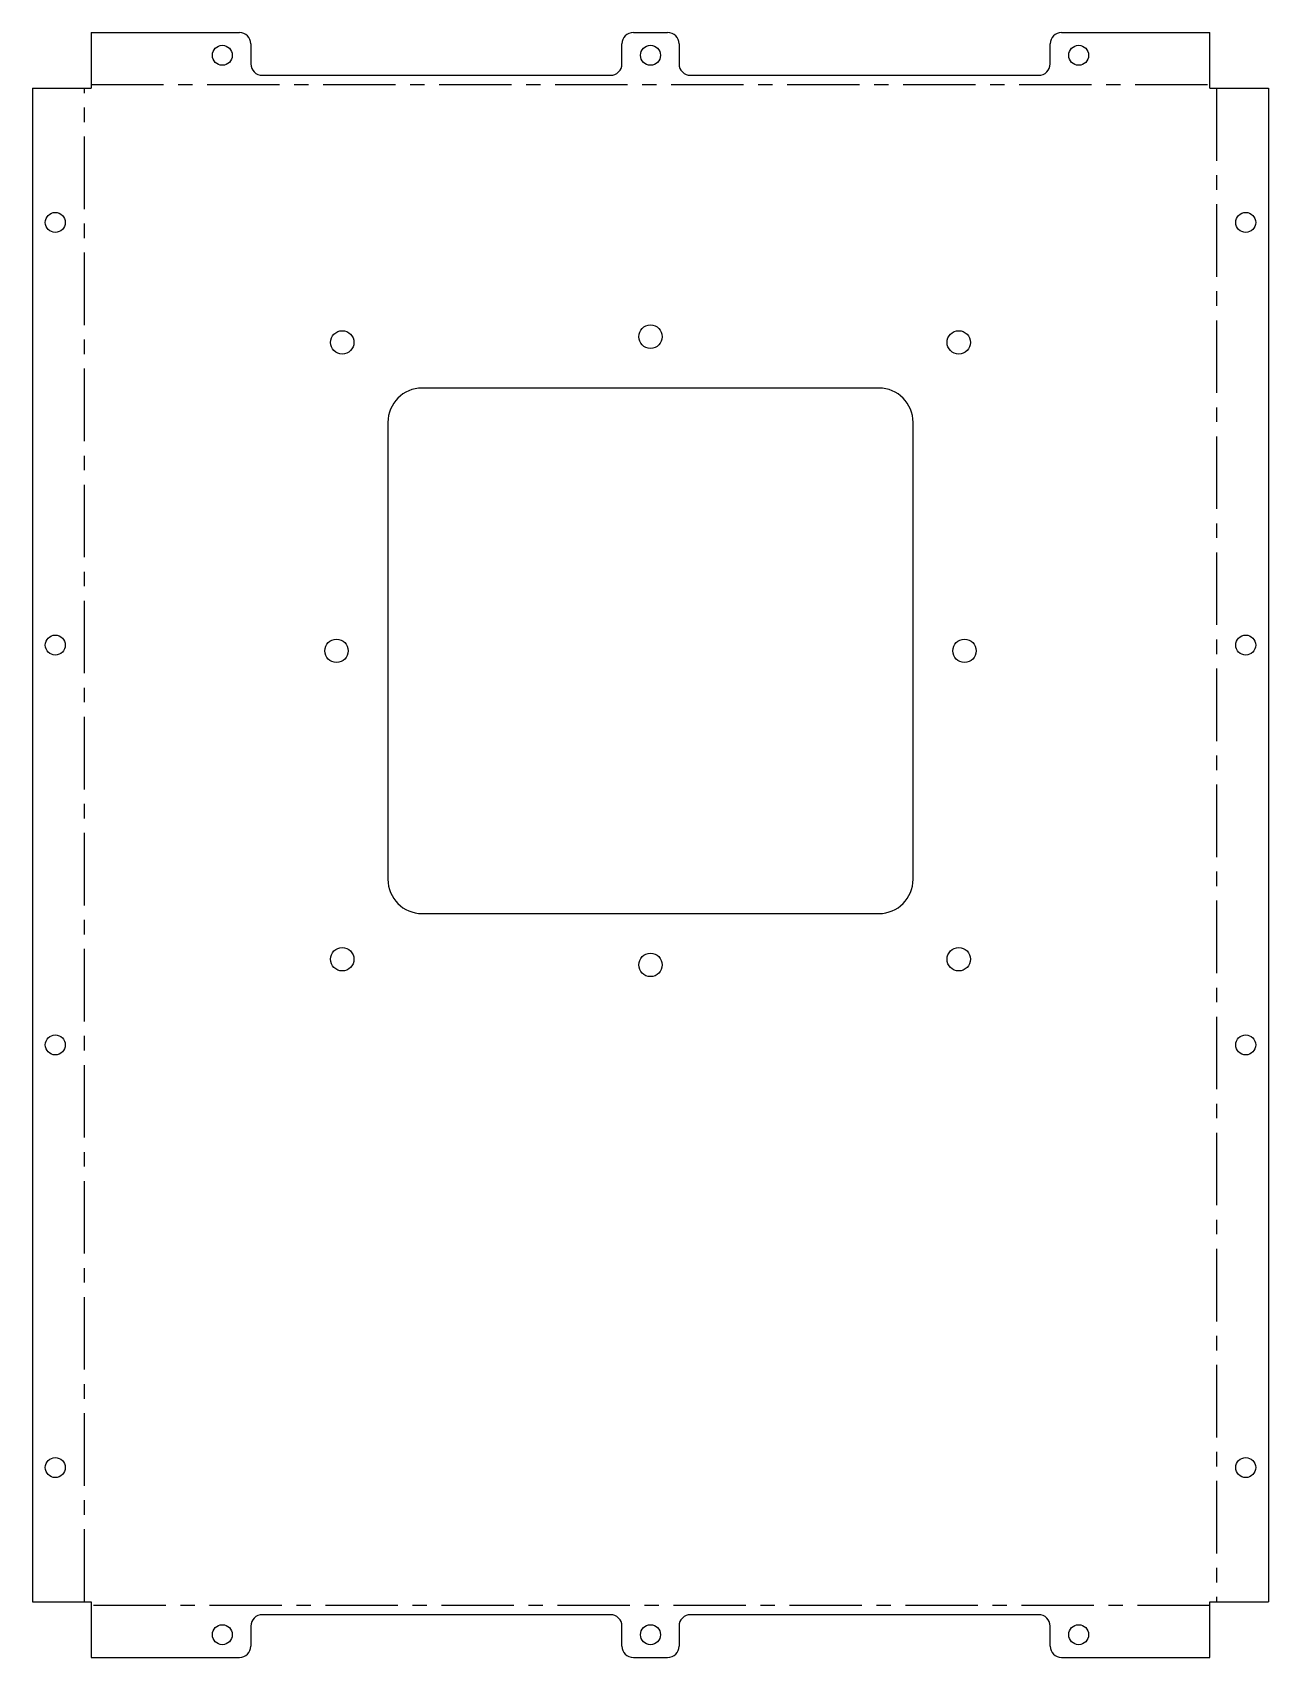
# Model space of a CAD drawing. Header units: millimetres. Extents: x -108 to 108, y -142 to 142.
import ezdxf

# ---------------------------------------------------------------- set-up
doc = ezdxf.new("R2010")
doc.units = ezdxf.units.MM
doc.linetypes.add('CENTERX2', pattern=[20.32, 12.7, -2.54, 2.54, -2.54])

msp = doc.modelspace()

# ---------------------------------------------------------------- linework, layer by layer
at = {"color": 7, "linetype": 'Continuous', "lineweight": 25}
for p, q in [((-98, 142.26), (-98, 132.5)), ((-98, 142.26), (-72, 142.26)), ((-3, 142.26), (3, 142.26)), ((72, 142.26), (98, 142.26)), ((98, 132.5), (98, 142.26)), ((-70, 140.26), (-70, 136.76)), ((-5, 136.76), (-5, 140.26)), ((5, 140.26), (5, 136.76)), ((70, 136.76), (70, 140.26)), ((-68, 134.76), (-7, 134.76)), ((7, 134.76), (68, 134.76)), ((-108.26, 132.5), (-108.26, -132.5)), ((-108.26, 132.5), (-98, 132.5)), ((98, 132.5), (108.26, 132.5)), ((108.26, 132.5), (108.26, -132.5)), ((40, 80), (-40, 80)), ((-46, 74), (-46, -6)), ((46, -6), (46, 74)), ((-40, -12), (40, -12)), ((-108.26, -132.5), (-98, -132.5)), ((-98, -132.5), (-98, -142.26)), ((98, -132.5), (108.26, -132.5)), ((98, -142.26), (98, -132.5)), ((-7, -134.76), (-68, -134.76)), ((68, -134.76), (7, -134.76)), ((-70, -136.76), (-70, -140.26)), ((-5, -140.26), (-5, -136.76)), ((5, -136.76), (5, -140.26)), ((70, -140.26), (70, -136.76)), ((-98, -142.26), (-72, -142.26)), ((-3, -142.26), (3, -142.26)), ((72, -142.26), (98, -142.26))]:
    msp.add_line(p, q, dxfattribs=at)
at = {"color": 7, "linetype": 'CENTERX2'}
for p, q in [((-99.13, -132.5), (-99.13, 132.5)), ((-98, 133.13), (98, 133.13)), ((99.13, 132.5), (99.13, -132.5)), ((98, -133.13), (-98, -133.13))]:
    msp.add_line(p, q, dxfattribs=at)
at = {"color": 7, "linetype": 'Continuous', "lineweight": 25}
for centre, radius in [((-75, 138.26), 1.75), ((0, 138.26), 1.75), ((75, 138.26), 1.75), ((-104.26, 109), 1.75), ((104.26, 109), 1.75), ((0, 89), 2.05), ((-54, 88), 2.05), ((54, 88), 2.05), ((-104.26, 35), 1.75), ((-55, 34), 2.05), ((55, 34), 2.05), ((104.26, 35), 1.75), ((-54, -20), 2.05), ((0, -21), 2.05), ((54, -20), 2.05), ((-104.26, -35), 1.75), ((104.26, -35), 1.75), ((-104.26, -109), 1.75), ((104.26, -109), 1.75), ((-75, -138.26), 1.75), ((0, -138.26), 1.75), ((75, -138.26), 1.75)]:
    msp.add_circle(centre, radius, dxfattribs=at)
for centre, radius, start, end in [((-72, 140.26), 2, 0, 90), ((72, 140.26), 2, 90, 180), ((-3, 140.26), 2, 90, 180), ((3, 140.26), 2, 0, 90), ((-68, 136.76), 2, 180, 270), ((-7, 136.76), 2, 270, 0), ((7, 136.76), 2, 180, 270), ((68, 136.76), 2, 270, 0), ((-40, 74), 6, 90, 180), ((40, 74), 6, 0, 90), ((-40, -6), 6, 180, 270), ((40, -6), 6, 270, 0), ((-68, -136.76), 2, 90, 180), ((-7, -136.76), 2, 0, 90), ((7, -136.76), 2, 90, 180), ((68, -136.76), 2, 0, 90), ((-72, -140.26), 2, 270, 0), ((-3, -140.26), 2, 180, 270), ((3, -140.26), 2, 270, 0), ((72, -140.26), 2, 180, 270)]:
    msp.add_arc(centre, radius, start, end, dxfattribs=at)

doc.saveas('drawing.dxf')
